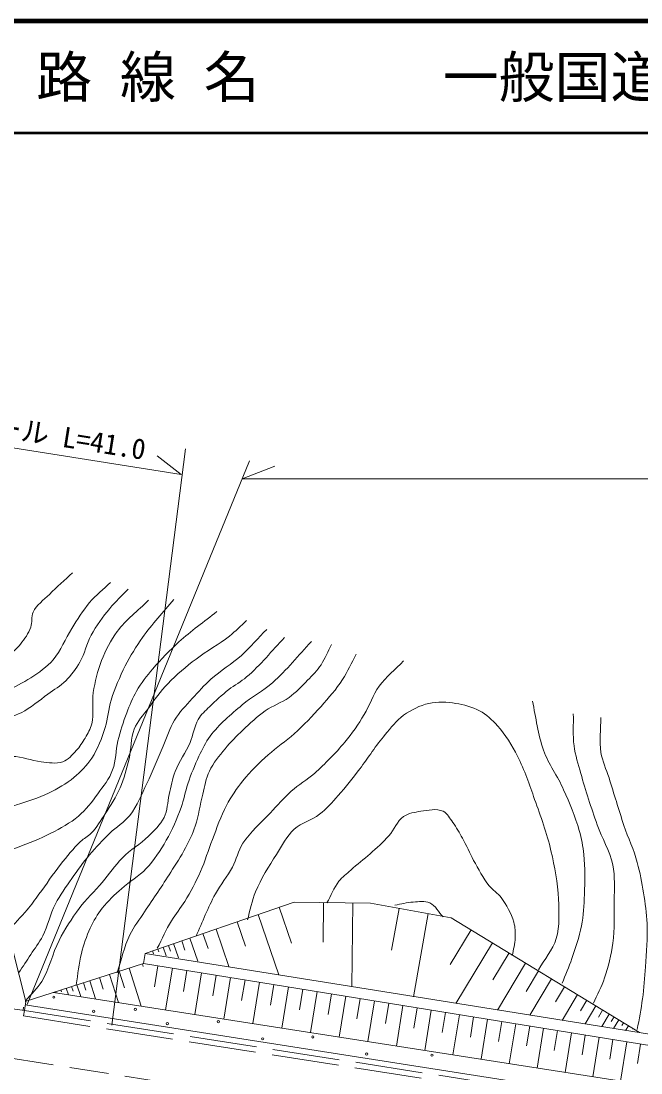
# Model space of a CAD drawing. Units: millimetres, scale not verified. Extents: x 40000 to 680000, y 20000 to 380000.
# Drawn here: x 179031 to 234458, y 285944 to 380000 of the extents above; entities that cross this region are included whole.
import ezdxf
from ezdxf.enums import TextEntityAlignment as Align

# ---------------------------------------------------------------- set-up
doc = ezdxf.new("R2010")
doc.units = ezdxf.units.MM
doc.header["$LTSCALE"] = 1000
doc.linetypes.add('CHAIN', pattern=[18.5, 12, -1.5, 3.5, -1.5])
doc.linetypes.add('DASHED', pattern=[7.5, 6, -1.5])
for name, color, linetype, lineweight in [('M-BGD', 7, 'Continuous', 13), ('M-BMK', 2, 'CHAIN', 13), ('M-STR-HTXT', 7, 'Continuous', 13), ('M-TTL', 2, 'Continuous', 140), ('M-TTL-LINE', 7, 'Continuous', 50)]:
    doc.layers.add(name, color=color, linetype=linetype, lineweight=lineweight)
doc.layers.add('M-TTL-TXT', color=7, linetype='Continuous')
doc.styles.add('ＭＳ ゴシック', font='')
doc.styles.get('ＭＳ ゴシック').set_extended_font_data('MS Gothic')

msp = doc.modelspace()

# ---------------------------------------------------------------- linework, layer by layer
at = {"layer": 'M-BGD'}
for p, q in [((203458, 301222), (190117, 296631)), ((210278, 301123), (203458, 301222)), ((206083, 301184), (206031, 297633)), ((208708, 301146), (208598, 293645)), ((217498, 299825), (210278, 301123)), ((200230, 300111), (202081, 294731)), ((202113, 300759), (203214, 297559)), ((212837, 300663), (212163, 296913)), ((215446, 300194), (214106, 292739)), ((177693, 299268), (179456, 292348)), ((198347, 299463), (199097, 297284)), ((234323, 289560), (217498, 299825)), ((195295, 298413), (195761, 297060)), ((196464, 298815), (197613, 295476)), ((219283, 298754), (217411, 295634)), ((192203, 297349), (192380, 296834)), ((192675, 297512), (193118, 296225)), ((193401, 297761), (193690, 296922)), ((194126, 298011), (194840, 295938)), ((221180, 297579), (217916, 292140)), ((190117, 296631), (189984, 295733)), ((190117, 296631), (238385, 288902)), ((190311, 296698), (190312, 296695)), ((190784, 296861), (190874, 296599)), ((191257, 297024), (191346, 296765)), ((191730, 297186), (191996, 296412)), ((222664, 296673), (221228, 294280)), ((189984, 295733), (179404, 292340)), ((189876, 295698), (189948, 295474)), ((189984, 295733), (238225, 287915)), ((191259, 295526), (190955, 293656)), ((224148, 295768), (221622, 291557)), ((155822, 294893), (179327, 291533)), ((186050, 294471), (186382, 293436)), ((186929, 294753), (187735, 292241)), ((187809, 295035), (188282, 293558)), ((188688, 295317), (189777, 291922)), ((192566, 295315), (191960, 291580)), ((193868, 295104), (193566, 293240)), ((195170, 294893), (194567, 291172)), ((196467, 294682), (196166, 292826)), ((197764, 294472), (197164, 290766)), ((225305, 295062), (224203, 293225)), ((183079, 293518), (183264, 292941)), ((183555, 293671), (183686, 293263)), ((184031, 293824), (184370, 292768)), ((184601, 294006), (184816, 293335)), ((185171, 294189), (185693, 292561)), ((199057, 294263), (198757, 292413)), ((200349, 294053), (199750, 290361)), ((201641, 293844), (201342, 292001)), ((202933, 293634), (202337, 289956)), ((226462, 294356), (224510, 291103)), ((227618, 293651), (226809, 292301)), ((181930, 293150), (237675, 284426)), ((182127, 293213), (182158, 293114)), ((182603, 293365), (182657, 293197)), ((204221, 293426), (203923, 291590)), ((205508, 293217), (204914, 289553)), ((206790, 293009), (206494, 291181)), ((208073, 292801), (207481, 289151)), ((209350, 292594), (209055, 290773)), ((228775, 292945), (227398, 290649)), ((179223, 291548), (179264, 291835)), ((179456, 292348), (179327, 291533)), ((179405, 292027), (237443, 282944)), ((210628, 292387), (210039, 288751)), ((211901, 292181), (211607, 290366)), ((213173, 291975), (212586, 288352)), ((214441, 291769), (214148, 289962)), ((229604, 292439), (229045, 291508)), ((230433, 291933), (229468, 290324)), ((179327, 291533), (179250, 291039)), ((215709, 291564), (215124, 287955)), ((216972, 291359), (216680, 289558)), ((218235, 291154), (217652, 287560)), ((219493, 290950), (219203, 289156)), ((220751, 290747), (220171, 287165)), ((231028, 291571), (230649, 290939)), ((231622, 291208), (230951, 290090)), ((232049, 290948), (231799, 290531)), ((232476, 290687), (232017, 289923)), ((222005, 290543), (221715, 288756)), ((223258, 290340), (222680, 286773)), ((224507, 290138), (224218, 288358)), ((225756, 289936), (225180, 286382)), ((226999, 289734), (226712, 287960)), ((232903, 290427), (232761, 290190)), ((233329, 290166), (233083, 289755)), ((233756, 289906), (233722, 289849)), ((228243, 289532), (227670, 285992)), ((229483, 289332), (229196, 287565)), ((230722, 289131), (230150, 285604)), ((231956, 288931), (231671, 287171)), ((233191, 288731), (232621, 285217)), ((234420, 288531), (234136, 286778))]:
    msp.add_line(p, q, dxfattribs=at)
at = {"layer": 'M-BGD', "linetype": 'DASHED'}
for p, q in [((179250, 291039), (237289, 281956)), ((179327, 291533), (237366, 282450))]:
    msp.add_line(p, q, dxfattribs=at)
at = {"layer": 'M-BGD'}
for points, knots in [([(172651, 322881), (173715, 322881), (174785, 322776), (175844, 322881), (176520, 322948), (177233, 322979), (177841, 323280), (178291, 323504), (178649, 323893), (178972, 324278), (179355, 324736), (179700, 325247), (179903, 325809), (180056, 326230), (179910, 326735), (180103, 327139), (180414, 327791), (181059, 328223), (181567, 328736), (182229, 329406), (182942, 330023), (183630, 330666)], [0, 0, 0, 0, 1, 1, 1, 2, 2, 2, 3, 3, 3, 4, 4, 4, 5, 5, 5, 6, 6, 6, 7, 7, 7, 7]), ([(174846, 316826), (176244, 317269), (177723, 317510), (179038, 318157), (179911, 318586), (180646, 319251), (181434, 319820), (181973, 320210), (182559, 320549), (183031, 321018), (183525, 321509), (183947, 322078), (184295, 322681), (184726, 323431), (184878, 324318), (185293, 325077), (185760, 325929), (186340, 326720), (186957, 327472), (187464, 328091), (188065, 328625), (188620, 329202)], [0, 0, 0, 0, 1, 1, 1, 2, 2, 2, 3, 3, 3, 4, 4, 4, 5, 5, 5, 6, 6, 6, 7, 7, 7, 7]), ([(175379, 318955), (176887, 319731), (178480, 320361), (179903, 321284), (180618, 321747), (181340, 322238), (181900, 322881), (182611, 323698), (182979, 324762), (183563, 325676), (184070, 326469), (184552, 327286), (185160, 328004), (185717, 328663), (186402, 329202), (187023, 329801)], [0, 0, 0, 0, 1, 1, 1, 2, 2, 2, 3, 3, 3, 4, 4, 4, 5, 5, 5, 5]), ([(172185, 308841), (173072, 308841), (173968, 308720), (174846, 308841), (176147, 309020), (177391, 309499), (178639, 309906), (179607, 310221), (180586, 310523), (181500, 310970), (182297, 311360), (183079, 311804), (183763, 312368), (184368, 312867), (184930, 313441), (185360, 314098), (185903, 314929), (186251, 315881), (186557, 316826), (186816, 317625), (186840, 318486), (187090, 319288), (187418, 320342), (187856, 321363), (188354, 322349), (188798, 323228), (189315, 324073), (189884, 324877), (190732, 326073), (191747, 327139), (192679, 328271)], [0, 0, 0, 0, 1, 1, 1, 2, 2, 2, 3, 3, 3, 4, 4, 4, 5, 5, 5, 6, 6, 6, 7, 7, 7, 8, 8, 8, 9, 9, 9, 10, 10, 10, 10]), ([(172651, 311902), (173493, 312390), (174282, 312987), (175179, 313366), (176156, 313779), (177181, 314179), (178240, 314231), (179118, 314274), (179960, 313843), (180835, 313765), (181476, 313708), (182160, 313546), (182765, 313765), (183253, 313942), (183610, 314381), (183962, 314763), (184275, 315102), (184528, 315496), (184761, 315894), (184996, 316297), (185246, 316706), (185360, 317159), (185586, 318063), (185354, 319031), (185493, 319953), (185639, 320927), (185867, 321897), (186225, 322814), (186582, 323730), (187035, 324621), (187622, 325409), (188408, 326466), (189485, 327273), (190417, 328204)], [0, 0, 0, 0, 1, 1, 1, 2, 2, 2, 3, 3, 3, 4, 4, 4, 5, 5, 5, 6, 6, 6, 7, 7, 7, 8, 8, 8, 9, 9, 9, 10, 10, 10, 11, 11, 11, 11]), ([(175046, 304849), (176266, 305270), (177501, 305651), (178706, 306113), (179717, 306501), (180738, 306879), (181700, 307377), (182558, 307822), (183427, 308281), (184162, 308908), (184832, 309479), (185369, 310196), (185892, 310904), (186389, 311577), (186921, 312252), (187223, 313033), (187539, 313853), (187478, 314775), (187688, 315628), (187900, 316486), (188173, 317331), (188487, 318157), (188738, 318815), (188997, 319477), (189352, 320086), (189767, 320799), (190283, 321452), (190816, 322082), (191535, 322933), (192321, 323728), (193145, 324478), (194218, 325455), (195407, 326297), (196538, 327206)], [0, 0, 0, 0, 1, 1, 1, 2, 2, 2, 3, 3, 3, 4, 4, 4, 5, 5, 5, 6, 6, 6, 7, 7, 7, 8, 8, 8, 9, 9, 9, 10, 10, 10, 11, 11, 11, 11]), ([(177841, 298661), (178417, 299282), (179025, 299875), (179571, 300524), (179948, 300972), (180286, 301451), (180635, 301921), (181289, 302801), (181883, 303725), (182565, 304583), (183133, 305296), (183701, 306017), (184361, 306645), (184648, 306918), (185019, 307093), (185293, 307377), (185789, 307891), (186169, 308508), (186557, 309107), (187044, 309858), (187533, 310616), (187888, 311436), (188248, 312267), (188475, 313151), (188687, 314031), (188897, 314907), (188814, 315858), (189152, 316693), (189434, 317388), (189973, 317950), (190417, 318556), (190967, 319308), (191504, 320077), (192147, 320752), (192917, 321560), (193793, 322264), (194675, 322947), (195633, 323690), (196721, 324256), (197669, 325010), (198210, 325440), (198690, 325942), (199200, 326408)], [0, 0, 0, 0, 1, 1, 1, 2, 2, 2, 3, 3, 3, 4, 4, 4, 5, 5, 5, 6, 6, 6, 7, 7, 7, 8, 8, 8, 9, 9, 9, 10, 10, 10, 11, 11, 11, 12, 12, 12, 13, 13, 13, 14, 14, 14, 14]), ([(178839, 294935), (179194, 295467), (179553, 295996), (179903, 296531), (180263, 297083), (180668, 297609), (180968, 298195), (181435, 299108), (181630, 300144), (182099, 301056), (182510, 301855), (183049, 302582), (183563, 303318), (184070, 304046), (184591, 304767), (185160, 305448), (185724, 306122), (186328, 306763), (186957, 307377), (187530, 307937), (188257, 308345), (188753, 308974), (189423, 309824), (189810, 310863), (190283, 311835), (190814, 312925), (191265, 314051), (191747, 315162), (192084, 315937), (192305, 316770), (192745, 317491), (193180, 318204), (193786, 318798), (194342, 319421), (194875, 320018), (195412, 320615), (196006, 321151), (196862, 321924), (197875, 322510), (198734, 323280), (199539, 324003), (200242, 324833), (200996, 325609)], [0, 0, 0, 0, 1, 1, 1, 2, 2, 2, 3, 3, 3, 4, 4, 4, 5, 5, 5, 6, 6, 6, 7, 7, 7, 8, 8, 8, 9, 9, 9, 10, 10, 10, 11, 11, 11, 12, 12, 12, 13, 13, 13, 14, 14, 14, 14]), ([(179438, 292406), (179926, 292983), (180507, 293492), (180901, 294136), (181592, 295264), (181823, 296622), (182432, 297796), (182950, 298795), (183553, 299756), (184228, 300657), (184850, 301487), (185619, 302196), (186291, 302986), (186904, 303706), (187421, 304511), (188088, 305182), (188798, 305897), (189701, 306401), (190417, 307111), (190930, 307622), (191492, 308126), (191814, 308775), (192127, 309406), (192114, 310152), (192280, 310837), (192447, 311528), (192560, 312236), (192812, 312900), (193157, 313809), (193758, 314603), (194143, 315495), (194432, 316165), (194505, 316929), (194875, 317558), (195130, 317991), (195517, 318333), (195873, 318689), (196417, 319234), (196999, 319741), (197603, 320219), (198114, 320625), (198705, 320925), (199200, 321351), (200436, 322415), (201462, 323702), (202593, 324877)], [0, 0, 0, 0, 1, 1, 1, 2, 2, 2, 3, 3, 3, 4, 4, 4, 5, 5, 5, 6, 6, 6, 7, 7, 7, 8, 8, 8, 9, 9, 9, 10, 10, 10, 11, 11, 11, 12, 12, 12, 13, 13, 13, 14, 14, 14, 15, 15, 15, 15]), ([(183962, 293837), (184118, 294768), (184192, 295717), (184428, 296631), (184628, 297406), (184888, 298169), (185226, 298894), (185521, 299524), (185864, 300140), (186291, 300690), (186791, 301334), (187416, 301873), (188021, 302420), (188722, 303055), (189571, 303526), (190217, 304217), (190923, 304972), (191498, 305849), (192013, 306745), (192548, 307674), (192976, 308666), (193344, 309673), (193597, 310365), (193704, 311105), (193943, 311802), (194230, 312640), (194559, 313465), (194941, 314264), (195237, 314882), (195524, 315516), (195939, 316061), (196748, 317120), (197783, 317994), (198800, 318855), (199660, 319584), (200683, 320106), (201529, 320852), (202788, 321962), (203835, 323291), (204989, 324511)], [0, 0, 0, 0, 1, 1, 1, 2, 2, 2, 3, 3, 3, 4, 4, 4, 5, 5, 5, 6, 6, 6, 7, 7, 7, 8, 8, 8, 9, 9, 9, 10, 10, 10, 11, 11, 11, 12, 12, 12, 13, 13, 13, 13]), ([(187622, 294901), (187999, 296032), (188237, 297220), (188753, 298295), (189107, 299033), (189637, 299672), (190084, 300357), (190854, 301537), (191659, 302694), (192413, 303884), (192870, 304607), (193346, 305322), (193743, 306080), (194071, 306704), (194383, 307341), (194608, 308009), (194921, 308937), (195026, 309923), (195274, 310871), (195455, 311563), (195563, 312288), (195873, 312933), (196224, 313666), (196754, 314302), (197270, 314930), (197758, 315523), (198310, 316064), (198867, 316593), (199505, 317200), (200143, 317816), (200863, 318323), (201529, 318792), (202333, 319042), (202992, 319521), (203602, 319963), (204133, 320509), (204656, 321051), (205082, 321492), (205511, 321940), (205854, 322448), (206231, 323008), (206475, 323646), (206785, 324245)], [0, 0, 0, 0, 1, 1, 1, 2, 2, 2, 3, 3, 3, 4, 4, 4, 5, 5, 5, 6, 6, 6, 7, 7, 7, 8, 8, 8, 9, 9, 9, 10, 10, 10, 11, 11, 11, 12, 12, 12, 13, 13, 13, 14, 14, 14, 14]), ([(191215, 297097), (191636, 297918), (192005, 298768), (192479, 299559), (192840, 300161), (193314, 300689), (193677, 301289), (194196, 302146), (194666, 303036), (195074, 303951), (195489, 304880), (195767, 305864), (196139, 306812), (196542, 307839), (196884, 308899), (197403, 309873), (197817, 310649), (198314, 311384), (198867, 312068), (199547, 312910), (200328, 313670), (201129, 314397), (201865, 315066), (202722, 315592), (203458, 316260), (204306, 317030), (205094, 317865), (205854, 318722), (206533, 319490), (207219, 320261), (207783, 321118), (208253, 321830), (208582, 322626), (208981, 323380)], [0, 0, 0, 0, 1, 1, 1, 2, 2, 2, 3, 3, 3, 4, 4, 4, 5, 5, 5, 6, 6, 6, 7, 7, 7, 8, 8, 8, 9, 9, 9, 10, 10, 10, 11, 11, 11, 11]), ([(194675, 298162), (195252, 299426), (195741, 300734), (196405, 301954), (196858, 302787), (197489, 303514), (197935, 304350), (198300, 305033), (198447, 305828), (198867, 306479), (199531, 307508), (200493, 308312), (201329, 309207), (201939, 309861), (202526, 310540), (203192, 311137), (203839, 311717), (204606, 312155), (205255, 312734), (206226, 313600), (207151, 314527), (207983, 315528), (208624, 316300), (209190, 317134), (209713, 317990), (210209, 318803), (210484, 319748), (211044, 320519), (211661, 321370), (212507, 322027), (213239, 322781)], [0, 0, 0, 0, 1, 1, 1, 2, 2, 2, 3, 3, 3, 4, 4, 4, 5, 5, 5, 6, 6, 6, 7, 7, 7, 8, 8, 8, 9, 9, 9, 10, 10, 10, 10]), ([(199266, 299626), (199510, 300468), (199660, 301345), (199998, 302154), (200489, 303327), (201183, 304406), (201861, 305481), (202354, 306262), (202779, 307118), (203458, 307743), (204102, 308336), (205029, 308539), (205721, 309074), (206341, 309554), (206860, 310154), (207384, 310738), (208069, 311500), (208687, 312321), (209314, 313133), (210089, 314137), (210758, 315224), (211576, 316194), (212092, 316805), (212589, 317457), (213239, 317924), (213917, 318410), (214688, 318807), (215502, 318988), (216281, 319163), (217108, 319109), (217897, 318988), (218632, 318876), (219373, 318679), (220026, 318323), (220635, 317992), (221162, 317509), (221623, 316992), (222349, 316180), (222917, 315230), (223420, 314264), (224059, 313037), (224485, 311708), (224950, 310405), (225491, 308892), (226047, 307377), (226414, 305814), (226748, 304394), (227009, 302946), (227080, 301489), (227136, 300313), (227214, 299091), (226880, 297962), (226575, 296933), (225815, 296099), (225283, 295167)], [0, 0, 0, 0, 1, 1, 1, 2, 2, 2, 3, 3, 3, 4, 4, 4, 5, 5, 5, 6, 6, 6, 7, 7, 7, 8, 8, 8, 9, 9, 9, 10, 10, 10, 11, 11, 11, 12, 12, 12, 13, 13, 13, 14, 14, 14, 15, 15, 15, 16, 16, 16, 17, 17, 17, 18, 18, 18, 18]), ([(227412, 293970), (227701, 294702), (228021, 295422), (228277, 296166), (228608, 297128), (228949, 298094), (229142, 299093), (229320, 300012), (229373, 300953), (229408, 301888), (229454, 303085), (229464, 304289), (229342, 305481), (229268, 306199), (229139, 306915), (228943, 307610), (228588, 308867), (228075, 310077), (227545, 311270), (227010, 312476), (226198, 313556), (225749, 314796), (225238, 316208), (225083, 317724), (224751, 319188)], [0, 0, 0, 0, 1, 1, 1, 2, 2, 2, 3, 3, 3, 4, 4, 4, 5, 5, 5, 6, 6, 6, 7, 7, 7, 8, 8, 8, 8]), ([(230207, 292173), (230540, 292927), (230944, 293654), (231205, 294436), (231544, 295451), (231795, 296502), (231937, 297563), (232104, 298817), (232074, 300091), (232070, 301356), (232066, 302421), (232155, 303506), (231937, 304549), (231674, 305807), (230968, 306931), (230540, 308143), (230004, 309657), (229510, 311187), (229076, 312734), (228847, 313547), (228587, 314358), (228477, 315196), (228352, 316142), (228432, 317103), (228410, 318057)], [0, 0, 0, 0, 1, 1, 1, 2, 2, 2, 3, 3, 3, 4, 4, 4, 5, 5, 5, 6, 6, 6, 7, 7, 7, 8, 8, 8, 8]), ([(234133, 289844), (234288, 290754), (234478, 291658), (234598, 292572), (234724, 293522), (234804, 294478), (234865, 295434), (234946, 296718), (235077, 298008), (234998, 299293), (234885, 301131), (234591, 302966), (234133, 304749), (233839, 305891), (233310, 306959), (232935, 308076), (232461, 309486), (232055, 310917), (231604, 312335), (231364, 313090), (230996, 313814), (230872, 314597), (230710, 315627), (230872, 316682), (230872, 317724)], [0, 0, 0, 0, 1, 1, 1, 2, 2, 2, 3, 3, 3, 4, 4, 4, 5, 5, 5, 6, 6, 6, 7, 7, 7, 8, 8, 8, 8]), ([(206386, 301156), (206741, 301799), (207000, 302506), (207451, 303086), (207749, 303470), (208152, 303760), (208515, 304084), (209079, 304586), (209684, 305042), (210245, 305548), (210816, 306062), (211396, 306572), (211909, 307144), (212394, 307686), (212641, 308461), (213239, 308874), (213678, 309178), (214242, 309262), (214770, 309340), (215428, 309438), (216161, 309617), (216766, 309340), (217166, 309157), (217370, 308697), (217631, 308342), (217956, 307901), (218229, 307423), (218496, 306945), (218859, 306295), (219132, 305598), (219494, 304949), (219926, 304174), (220341, 303381), (220891, 302686), (221203, 302293), (221660, 302027), (221956, 301622), (222441, 300957), (222855, 300216), (223087, 299426), (223219, 298977), (223237, 298496), (223220, 298029), (223201, 297489), (223043, 296964), (222954, 296432)], [0, 0, 0, 0, 1, 1, 1, 2, 2, 2, 3, 3, 3, 4, 4, 4, 5, 5, 5, 6, 6, 6, 7, 7, 7, 8, 8, 8, 9, 9, 9, 10, 10, 10, 11, 11, 11, 12, 12, 12, 13, 13, 13, 14, 14, 14, 15, 15, 15, 15]), ([(212441, 300956), (212995, 301045), (213544, 301191), (214104, 301222), (214592, 301250), (215124, 301359), (215568, 301156), (216096, 300915), (216367, 300313), (216766, 299892)], [0, 0, 0, 0, 1, 1, 1, 2, 2, 2, 3, 3, 3, 3])]:
    msp.add_open_spline(points, degree=3, knots=knots, dxfattribs=at)
at = {"layer": 'M-BMK'}
msp.add_line((236717, 278017), (175235, 287732), dxfattribs=at)
at = {"layer": 'M-STR-HTXT'}
for p, q in [((193355, 339454), (163762, 344144)), ((187156, 290210), (193732, 341747)), ((179571, 292073), (199454, 340682)), ((193355, 339454), (191195, 341131)), ((198814, 339073), (201708, 340200)), ((198814, 339073), (571009, 339073))]:
    msp.add_line(p, q, dxfattribs=at)
for centre in [(181963, 292724), (189249, 291626), (185523, 291460), (192110, 290362), (196668, 290528), (200627, 288998), (205119, 289164), (209943, 287634), (215765, 287534)]:
    msp.add_circle(centre, 100, dxfattribs=at)
at = {"layer": 'M-TTL'}
msp.add_line((680000, 380000), (40000, 380000), dxfattribs=at)
at = {"layer": 'M-TTL-LINE'}
msp.add_line((40000, 370000), (680000, 370000), dxfattribs=at)

# ---------------------------------------------------------------- texts
at = {"layer": 'M-STR-HTXT', "style": 'ＭＳ ゴシック'}
msp.add_text('ガードレール L=41.0', height=1833, rotation=350.934, dxfattribs=at).set_placement((178444, 343534), align=Align.MIDDLE_CENTER)
at = {"layer": 'M-TTL-TXT', "style": 'ＭＳ ゴシック'}
for s, p in [('路 線 名', (180380, 375000)), ('一般国道\u3000191号', (216734, 375000))]:
    msp.add_text(s, height=3666, dxfattribs=at).set_placement(p, align=Align.MIDDLE_LEFT)

doc.saveas('drawing.dxf')
